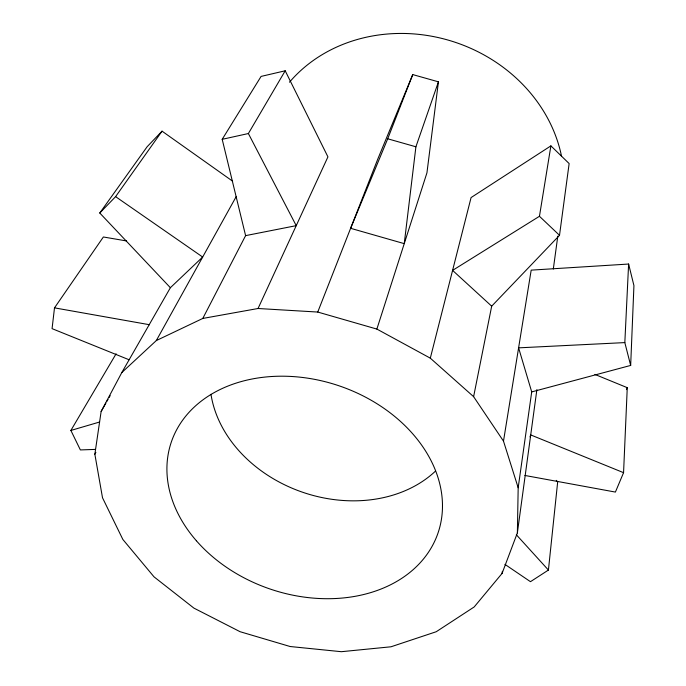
<?xml version="1.0" encoding="UTF-8"?>
<svg xmlns="http://www.w3.org/2000/svg" width="686" height="686" viewBox="0 0 686 686"><rect width="100%" height="100%" fill="white"/><g stroke="black" fill="none" stroke-linecap="round" stroke-linejoin="round"><path stroke-width="1.03" d="M170.377 287.708L99.779 213.012L115.6 196.642L202.662 257.036L170.377 287.708L121.816 372.541L101.134 411.48L94.857 454.235L102.514 497.787L122.837 539.436L154.016 576.84L193.906 608.113L240.117 631.72L290.144 646.521L341.354 651.7L391.003 646.787L436.236 631.729L474.189 606.947L502.066 573.436L517.373 532.893L518.179 487.755L531.71 391.903L518.599 347.853L624.826 342.597L630.666 365.432L531.71 391.903M630.666 365.432L633.933 285.599L628.616 264.041L531.187 270.13L503.49 441.132L518.179 487.755M524.884 475.458L615.402 492.076L623.565 472.671L627.261 387.667L594.891 374.419M624.826 342.597L628.616 264.041M504.922 564.364L530.467 581.685L548.423 570.057L557.667 481.975L556.252 480.363M126.601 240.958L103.372 236.979L54.503 307.86L52.067 328.645L129.037 359.738M438.44 81.831L415.905 146.787L404.243 243.641L350.615 228.309L387.71 138.795L412.74 74.585L438.44 81.831L426.941 172.821L376.871 329.074L430.311 358.161L473.614 396.671L503.49 441.132M473.614 396.671L491.682 306.179L559.51 235.315L569.14 163.56L550.892 145.878L471.076 197.568L430.311 358.161M517.373 532.893L536.889 389.622M553.319 269.023L557.795 236.173M502.066 573.436L502.375 571.318M491.682 306.179L452.589 270.387L539.453 216.287L550.892 145.878M529.986 436.922L530.715 434.924L623.565 472.671M121.816 372.541L156.322 340.556L202.79 318.441L258.047 308.503L317.747 312.053L377.866 158.878L412.74 74.585M626.464 389.631L627.261 387.667M258.047 308.503L327.934 156.871L285.205 70.787L261.083 76.412L222.195 139.318L245.605 235.632L202.79 318.441M94.857 454.235L95.886 452.374M156.322 340.556L236.181 196.642M101.134 411.48L105.91 403.102M106.973 401.241L108.036 399.381M109.1 397.52L110.163 395.659M222.195 139.318L248.383 133.538L285.205 70.787M95.311 449.407L80.373 449.93L70.881 430.448L116.097 353.805M115.6 196.642L162.042 131.163L232.623 181.181M99.779 213.012L147.138 146.735L162.042 131.163M70.881 430.448L99.633 422.01M245.605 235.632L296.232 225.651L248.383 133.538M54.503 307.86L149.488 324.727M387.71 138.795L415.905 146.787M317.747 312.053L376.871 329.074M539.453 216.287L559.51 235.315M516.335 534.737L548.423 570.057M289.483 82.209A153.767 136.728 18.8 0 1 445.934 39.479A153.767 136.728 18.8 0 1 561.577 156.459M435.439 471.145A128.685 102.849 18.8 0 1 302.74 492.282A128.685 102.849 18.8 0 1 210.979 394.287M196.385 540.765A140.896 107.299 18.8 0 0 432.609 545.379A140.896 107.299 18.8 0 0 285.084 376.228A140.896 107.299 18.8 0 0 196.385 540.765"/></g></svg>
